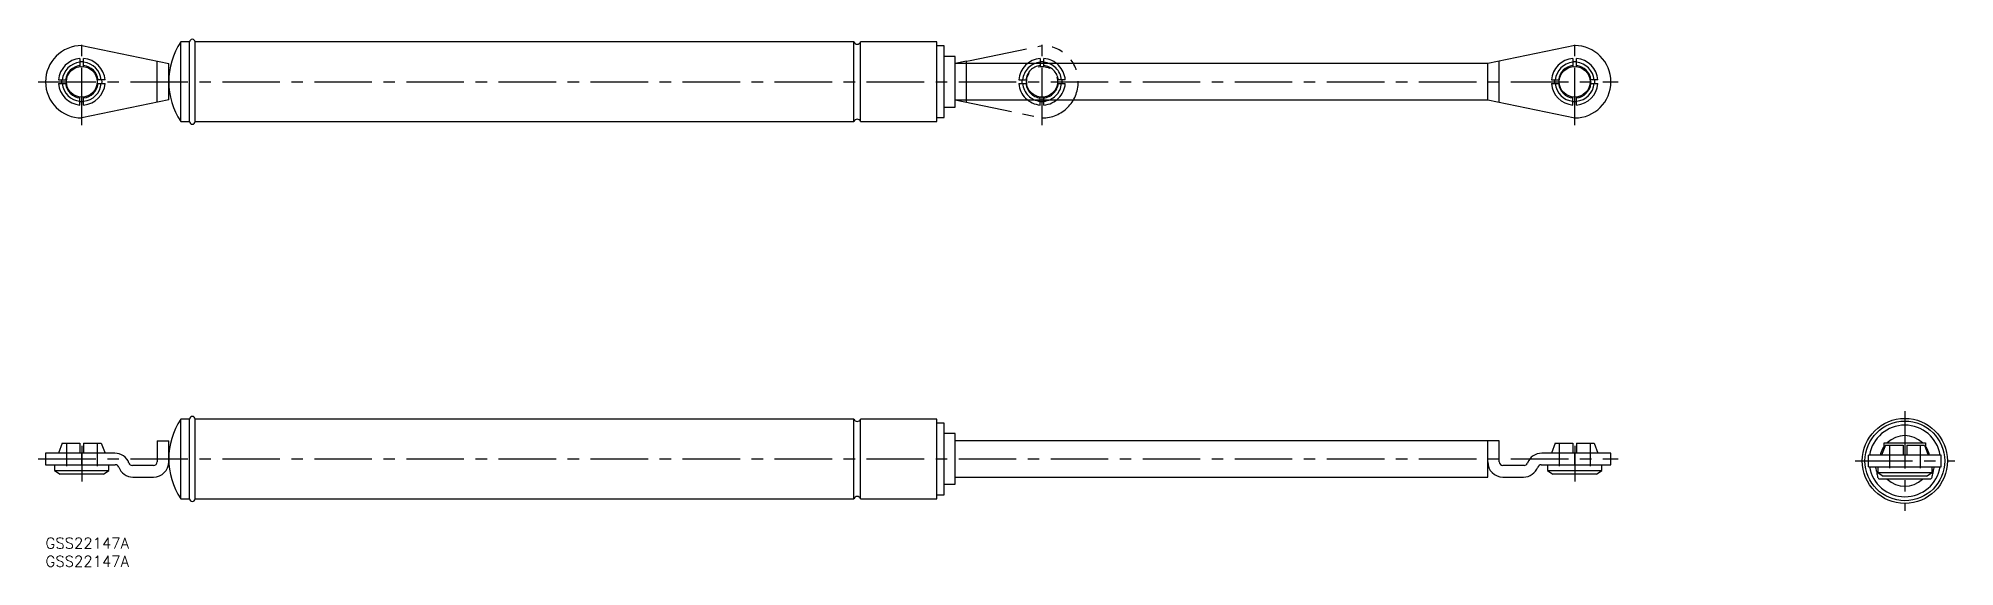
# Model space of a CAD drawing. Extents: x -2 to 527, y -8 to 138.
import ezdxf

# ---------------------------------------------------------------- set-up
doc = ezdxf.new("R2010")
doc.units = 0
doc.header["$LTSCALE"] = 0.5
for name, pattern in [('CENTER', [50.8, 31.75, -6.35, 6.35, -6.35]), ('DASHED', [19.05, 12.7, -6.35]), ('PHANTOM', [63.5, 31.75, -6.35, 6.35, -6.35, 6.35, -6.35])]:
    doc.linetypes.add(name, pattern=pattern)
for name, color, linetype in [('MSM_CENTER', 1, 'CENTER'), ('MSM_CONTINUOUS', 7, 'CONTINUOUS'), ('MSM_DASHED', 4, 'DASHED'), ('MSM_IMAGINARY', 6, 'PHANTOM'), ('MSM_PART_NUMBER', 7, 'CONTINUOUS')]:
    doc.layers.add(name, color=color, linetype=linetype)
doc.styles.get("Standard").update_dxf_attribs({"font": 'txt.shx', "height": 3, "bigfont": 'bigfont.shx'})

# ---------------------------------------------------------------- blocks, each defined once
blk = doc.blocks.new('*U25')
at = {"layer": 'MSM_PART_NUMBER'}
blk.add_text('GSS22147A', height=3, dxfattribs=at).set_placement((0, -3))
blk = doc.blocks.new('*U26')
at = {"layer": 'MSM_PART_NUMBER'}
blk.add_text('GSS22147A', height=3, dxfattribs=at).set_placement((0, -8))

msp = doc.modelspace()

# ---------------------------------------------------------------- linework, layer by layer
at = {"layer": 'MSM_CENTER'}
for p, q in [((10, 113.9), (10, 137.9)), ((275, 113.9), (275, 137.9)), ((422, 113.9), (422, 137.9)), ((-2, 125.9), (434, 125.9)), ((513.12, 34.95), (513.12, 7.45)), ((-2, 21.75), (434, 21.75)), ((10, 25.35), (10, 15.55)), ((422, 25.35), (422, 15.55)), ((499.37, 21.2), (526.87, 21.2))]:
    msp.add_line(p, q, dxfattribs=at)
at = {"layer": 'MSM_CONTINUOUS'}
for p, q in [((9.5, 132.32), (9.5, 130.12)), ((10, 135.9), (34, 130.9)), ((10.5, 130.12), (10.5, 132.32)), ((39.75, 136.9), (37.3, 136.9)), ((37.3, 114.9), (37.3, 136.9)), ((39.75, 114.9), (39.75, 136.9)), ((223.06, 136.9), (41.25, 136.9)), ((41.25, 114.9), (41.25, 136.9)), ((223.06, 114.9), (223.06, 136.9)), ((246, 136.9), (224.94, 136.9)), ((224.94, 114.9), (224.94, 136.9)), ((246, 114.9), (246, 136.9)), ((248, 135.8), (246, 135.8)), ((248, 116), (248, 135.8)), ((251, 132.9), (248, 132.9)), ((251, 118.9), (251, 132.9)), ((422, 135.9), (398, 130.9)), ((421.5, 132.32), (421.5, 130.12)), ((422.5, 130.12), (422.5, 132.32)), ((30.8, 120.23), (30.8, 131.57)), ((34, 120.9), (34, 130.9)), ((398, 130.9), (251, 130.9)), ((398, 120.9), (398, 130.9)), ((401.2, 120.23), (401.2, 131.57)), ((3.58, 126.4), (5.78, 126.4)), ((3.58, 125.4), (5.78, 125.4)), ((4.52, 125.45), (4.52, 126.41)), ((9.5, 119.48), (9.5, 121.68)), ((10.5, 119.48), (10.5, 121.68)), ((16.42, 126.4), (14.22, 126.4)), ((14.22, 125.4), (16.42, 125.4)), ((15.48, 126.41), (15.5, 125.9)), ((15.5, 125.9), (15.48, 125.39)), ((415.58, 126.4), (417.78, 126.4)), ((415.58, 125.4), (417.78, 125.4)), ((416.52, 125.45), (416.52, 126.41)), ((421.5, 119.48), (421.5, 121.68)), ((422.5, 119.48), (422.5, 121.68)), ((428.42, 126.4), (426.22, 126.4)), ((426.22, 125.4), (428.42, 125.4)), ((427.48, 126.41), (427.5, 125.9)), ((427.5, 125.9), (427.48, 125.39)), ((34, 120.9), (10, 115.9)), ((248, 118.9), (251, 118.9)), ((251, 120.9), (398, 120.9)), ((398, 120.9), (422, 115.9)), ((37.3, 114.9), (39.75, 114.9)), ((41.25, 114.9), (223.06, 114.9)), ((224.94, 114.9), (246, 114.9)), ((246, 116), (248, 116)), ((39.75, 32.75), (37.3, 32.75)), ((37.3, 10.75), (37.3, 32.75)), ((39.75, 10.75), (39.75, 32.75)), ((223.06, 32.75), (41.25, 32.75)), ((41.25, 10.75), (41.25, 32.75)), ((223.06, 10.75), (223.06, 32.75)), ((246, 32.75), (224.94, 32.75)), ((224.94, 10.75), (224.94, 32.75)), ((246, 10.75), (246, 32.75)), ((30.8, 26.75), (34, 26.75)), ((30.8, 26.75), (30.8, 20.95)), ((34, 20.95), (34, 26.75)), ((248, 31.65), (246, 31.65)), ((248, 11.85), (248, 31.65)), ((251, 28.75), (248, 28.75)), ((251, 14.75), (251, 28.75)), ((401.2, 26.75), (251, 26.75)), ((398, 16.75), (398, 26.75)), ((401.2, 20.95), (401.2, 26.75)), ((0, 23.35), (0, 20.15)), ((19.08, 23.35), (0, 23.35)), ((4.62, 26.15), (3.58, 23.35)), ((4.62, 26.15), (9.5, 26.15)), ((9.5, 26.15), (9.5, 23.35)), ((10, 20.15), (10, 23.35)), ((10.5, 26.15), (15.38, 26.15)), ((10.5, 26.15), (10.5, 23.35)), ((15.38, 26.15), (16.42, 23.35)), ((432, 23.35), (412.92, 23.35)), ((416.62, 26.15), (415.58, 23.35)), ((416.62, 26.15), (421.5, 26.15)), ((421.5, 26.15), (421.5, 23.35)), ((422, 20.15), (422, 23.35)), ((422.5, 26.15), (427.38, 26.15)), ((422.5, 26.15), (422.5, 23.35)), ((427.38, 26.15), (428.42, 23.35)), ((432, 20.15), (432, 23.35)), ((503.12, 19.6), (503.12, 22.8)), ((523.12, 22.8), (503.12, 22.8)), ((507.74, 25.6), (506.7, 22.8)), ((507.45, 26.2), (518.79, 26.2)), ((507.45, 24.83), (507.45, 26.2)), ((507.74, 25.6), (512.62, 25.6)), ((512.62, 25.6), (512.62, 22.8)), ((513.62, 25.6), (518.5, 25.6)), ((513.62, 25.6), (513.62, 22.8)), ((518.5, 25.6), (519.54, 22.8)), ((518.79, 26.2), (518.79, 24.83)), ((523.12, 19.6), (523.12, 22.8)), ((0, 20.15), (19.24, 20.15)), ((2.5, 20.15), (2.5, 18.55)), ((2.5, 18.55), (4, 17.55)), ((2.5, 18.55), (17.5, 18.55)), ((16, 17.55), (4, 17.55)), ((16, 17.55), (17.5, 18.55)), ((17.5, 18.55), (17.5, 20.15)), ((29.8, 19.95), (23.96, 19.95)), ((24.12, 16.75), (29.8, 16.75)), ((251, 16.75), (398, 16.75)), ((408.04, 19.95), (402.2, 19.95)), ((402.2, 16.75), (407.88, 16.75)), ((412.76, 20.15), (432, 20.15)), ((414.5, 20.15), (414.5, 18.55)), ((414.5, 18.55), (416, 17.55)), ((414.5, 18.55), (429.5, 18.55)), ((428, 17.55), (416, 17.55)), ((428, 17.55), (429.5, 18.55)), ((429.5, 18.55), (429.5, 20.15)), ((503.12, 19.6), (523.12, 19.6)), ((505.62, 19.6), (505.62, 18)), ((505.62, 18), (507.12, 17)), ((505.62, 18), (520.62, 18)), ((520.18, 16.2), (506.06, 16.2)), ((519.12, 17), (507.12, 17)), ((519.12, 17), (520.62, 18)), ((520.62, 18), (520.62, 19.6)), ((37.3, 10.75), (39.75, 10.75)), ((41.25, 10.75), (223.06, 10.75)), ((224.94, 10.75), (246, 10.75)), ((246, 11.85), (248, 11.85)), ((248, 14.75), (251, 14.75))]:
    msp.add_line(p, q, dxfattribs=at)
for centre, radius in [((10, 125.9), 4.25), ((422, 125.9), 4.25), ((513.12, 21.2), 11.75), ((513.12, 21.2), 11)]:
    msp.add_circle(centre, radius, dxfattribs=at)
for centre, radius, start, end in [((40.5, 136.9), 0.75, 0, 180), ((10, 125.9), 10, 90, 270), ((10, 125.9), 6.44, 94.4541, 175.5459), ((10, 125.9), 6.44, 4.4541, 85.5459), ((54, 125.9), 20, 146.633, 213.367), ((224, 137.25), 1, 200.4873, 339.5127), ((422, 125.9), 6.44, 94.4541, 175.5459), ((422, 125.9), 10, 270, 90), ((422, 125.9), 6.44, 4.4541, 85.5459), ((10, 125.9), 5.4, 95.3128, 174.6872), ((10, 125.9), 4.5, 96.3794, 173.6206), ((10, 113.65), 17.73, 88.3841, 91.6159), ((10, 125.9), 5.4, 5.3128, 84.6872), ((10, 125.9), 4.5, 6.3794, 83.6206), ((422, 125.9), 5.4, 95.3128, 174.6872), ((422, 125.9), 4.5, 96.3794, 173.6206), ((422, 113.65), 17.73, 88.3841, 91.6159), ((422, 125.9), 5.4, 5.3128, 84.6872), ((422, 125.9), 4.5, 6.3794, 83.6206), ((10, 125.9), 6.44, 184.4541, 265.5459), ((10, 125.9), 5.4, 185.3128, 264.6872), ((10, 125.9), 4.5, 186.3794, 263.6206), ((10, 125.9), 4.5, 276.3794, 353.6206), ((10, 125.9), 5.4, 275.3128, 354.6872), ((10, 125.9), 6.44, 274.4541, 355.5459), ((422, 125.9), 6.44, 184.4541, 265.5459), ((422, 125.9), 5.4, 185.3128, 264.6872), ((422, 125.9), 4.5, 186.3794, 263.6206), ((422, 125.9), 4.5, 276.3794, 353.6206), ((422, 125.9), 5.4, 275.3128, 354.6872), ((422, 125.9), 6.44, 274.4541, 355.5459), ((10, 137.16), 16.75, 268.2637, 271.768), ((422, 137.16), 16.75, 268.2637, 271.768), ((40.5, 114.9), 0.75, 180, 0), ((224, 114.55), 1, 20.4873, 159.5127), ((54, 21.75), 20, 146.633, 213.367), ((40.5, 32.75), 0.75, 0, 180), ((224, 33.1), 1, 200.4873, 339.5127), ((513.12, 21.2), 9.9, 9.3007, 170.6993), ((513.12, 21.2), 7, 45.5847, 134.4153), ((19.08, 19.15), 4.2, 20.2522, 90), ((412.92, 19.15), 4.2, 90, 159.7478), ((513.12, 21.2), 7, 144.0494, 166.787), ((513.12, 21.2), 7, 13.213, 35.9506), ((19.24, 19.15), 1, 20.2522, 90), ((24.12, 20.95), 4.2, 200.2522, 270), ((23.96, 20.95), 1, 200.2522, 270), ((29.8, 20.95), 4.2, 270, 0), ((29.8, 20.95), 1, 270, 0), ((402.2, 20.95), 4.2, 180, 270), ((402.2, 20.95), 1, 180, 270), ((407.88, 20.95), 4.2, 270, 339.7478), ((408.04, 20.95), 1, 270, 339.7478), ((412.76, 19.15), 1, 90, 159.7478), ((513.12, 21.2), 9.9, 189.3007, 350.6993), ((501.76, 18.27), 3.55, 1.1633, 22.161), ((513, 19.04), 7.73, 185.2345, 195.4066), ((506.64, 17.14), 1.1, 187.7064, 238.242), ((513.12, 21.2), 7, 225.5847, 314.4153), ((519.6, 17.14), 1.1, 301.758, 352.2936), ((512.44, 19.23), 8.55, 344.8263, 353.6463), ((524.46, 18.27), 3.53, 157.8089, 179.8415), ((40.5, 10.75), 0.75, 180, 0), ((224, 10.4), 1, 20.4873, 159.5127)]:
    msp.add_arc(centre, radius, start, end, dxfattribs=at)
at = {"layer": 'MSM_DASHED'}
for p, q in [((5.75, 26.15), (5.75, 17.55)), ((14.25, 26.15), (14.25, 17.55)), ((417.75, 26.15), (417.75, 17.55)), ((426.25, 26.15), (426.25, 17.55)), ((508.87, 25.6), (508.87, 17)), ((517.37, 25.6), (517.37, 17))]:
    msp.add_line(p, q, dxfattribs=at)
at = {"layer": 'MSM_IMAGINARY'}
for p, q in [((255.2, 131.78), (275, 135.9)), ((274.5, 132.32), (274.5, 130.12)), ((275.5, 130.12), (275.5, 132.32)), ((254.2, 131.57), (251, 130.9)), ((254.2, 131.57), (255.2, 131.78)), ((254.2, 120.23), (254.2, 131.57)), ((268.58, 126.4), (270.78, 126.4)), ((268.58, 125.4), (270.78, 125.4)), ((269.52, 125.45), (269.52, 126.41)), ((274.5, 119.48), (274.5, 121.68)), ((275.5, 119.48), (275.5, 121.68)), ((281.42, 126.4), (279.22, 126.4)), ((279.22, 125.4), (281.42, 125.4)), ((280.48, 126.41), (280.5, 125.9)), ((280.5, 125.9), (280.48, 125.39)), ((251, 120.9), (275, 115.9))]:
    msp.add_line(p, q, dxfattribs=at)
msp.add_circle((275, 125.9), 4.25, dxfattribs=at)
for centre, radius, start, end in [((275, 125.9), 6.44, 94.4541, 175.5459), ((275, 125.9), 10, 270, 90), ((275, 125.9), 6.44, 4.4541, 85.5459), ((275, 125.9), 5.4, 95.3128, 174.6872), ((275, 125.9), 4.5, 96.3794, 173.6206), ((275, 113.65), 17.73, 88.3841, 91.6159), ((275, 125.9), 5.4, 5.3128, 84.6872), ((275, 125.9), 4.5, 6.3794, 83.6206), ((275, 125.9), 6.44, 184.4541, 265.5459), ((275, 125.9), 5.4, 185.3128, 264.6872), ((275, 125.9), 4.5, 186.3794, 263.6206), ((275, 125.9), 4.5, 276.3794, 353.6206), ((275, 125.9), 5.4, 275.3128, 354.6872), ((275, 125.9), 6.44, 274.4541, 355.5459), ((275, 137.16), 16.75, 268.2637, 271.768)]:
    msp.add_arc(centre, radius, start, end, dxfattribs=at)

# ---------------------------------------------------------------- block references
at = {"layer": 'MSM_CONTINUOUS'}
for name in ['*U25', '*U26']:
    msp.add_blockref(name, (0, 0), dxfattribs=at)

doc.saveas('drawing.dxf')
